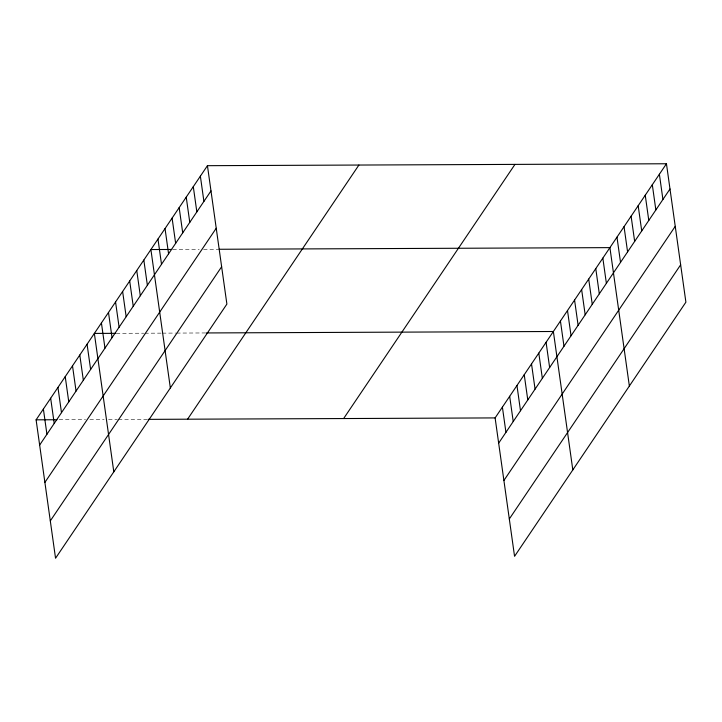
<?xml version="1.0" encoding="UTF-8"?>
<svg xmlns="http://www.w3.org/2000/svg" width="722" height="722" viewBox="0 0 722 722"><rect width="100%" height="100%" fill="white"/><g stroke="black" fill="none" stroke-linecap="round" stroke-linejoin="round"><path stroke-width="0.54" stroke-dasharray="3.61 2.71" d="M172.847 249.46L199.191 249.352M203.586 249.334L217.854 249.27M116.305 333.329L143.75 333.212M144.842 333.212L161.313 333.14M162.405 333.14L175.581 333.086M176.673 333.077L206.311 332.95M59.15 419.735L85.494 419.626M89.88 419.608L104.158 419.554M108.544 419.527L117.325 419.491M118.426 419.491L146.963 419.374"/><path stroke-width="1.08" d="M207.44 165.681L226.888 304.088L55.549 558.241L36.1 419.834L207.44 165.681L666.451 163.759L685.9 302.166L514.56 556.319L495.111 417.912L666.451 163.759M39.647 445.059L210.986 190.906M44.89 482.413L216.23 228.26M50.305 520.896L221.636 266.743M187.576 419.202L358.906 165.049M343.636 418.543L514.976 164.39M498.658 443.137L669.998 188.983M503.902 480.491L675.241 226.338M509.317 518.965L680.647 264.812M171.755 249.469L150.898 249.55L170.347 387.958M218.946 249.27L609.909 247.628L629.358 386.035M115.213 333.338L94.356 333.42L113.805 471.827M206.311 332.95L553.368 331.497L572.817 469.905M36.1 419.834L56.957 419.744M148.055 419.365L495.111 417.912M659.385 174.246L662.922 199.471M652.309 184.724L655.856 209.958M645.242 195.211L648.789 220.436M638.176 205.698L641.723 230.923M631.109 216.176L634.656 241.401M624.043 226.663L627.589 251.888M616.976 237.15L620.523 262.375M602.843 258.115L606.381 283.34M595.776 268.593L599.314 293.827M588.701 279.08L592.248 304.305M581.634 289.567L585.181 314.792M574.568 300.045L578.114 325.279M567.501 310.532L571.048 335.757M560.434 321.019L563.981 346.244M546.085 342.3L549.632 367.525M538.802 353.103L542.348 378.328M531.518 363.906L535.065 389.131M524.235 374.709L527.782 399.934M516.961 385.503L520.499 410.737M509.678 396.306L513.225 421.531M502.395 407.109L505.942 432.334M200.373 176.168L203.911 201.393M193.297 186.646L196.844 211.88M186.231 197.133L189.778 222.358M179.164 207.62L182.711 232.845M172.098 218.098L175.645 243.332M165.031 228.585L168.578 253.81M157.965 239.072L161.511 264.297M143.831 260.037L147.369 285.262M136.756 270.524L140.303 295.749M129.689 281.002L133.236 306.227M122.623 291.489L126.169 316.714M115.556 301.967L119.103 327.201M108.49 312.455L112.036 337.679M101.423 322.942L104.97 348.166M87.073 344.223L90.62 369.447M79.79 355.025L83.337 380.25M72.507 365.828L76.054 391.053M65.224 376.631L68.77 401.856M57.95 387.434L61.487 412.659M50.666 398.228L54.213 423.462M43.383 409.031L46.93 434.265"/></g></svg>
